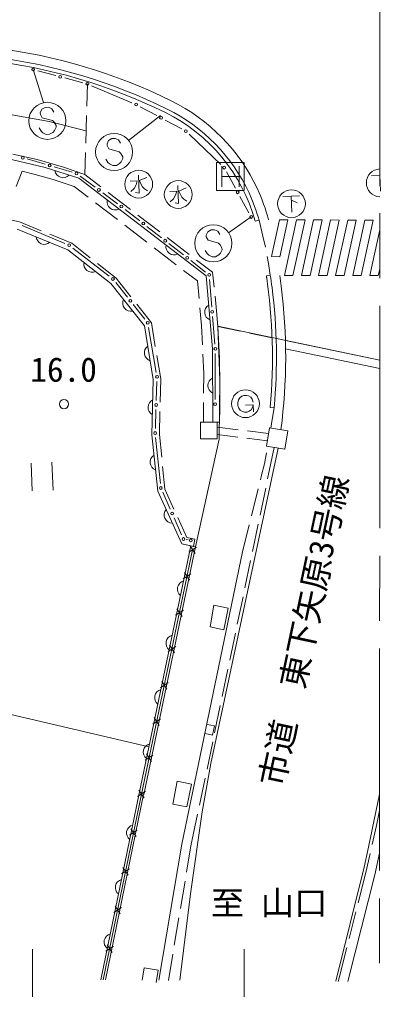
# Model space of a CAD drawing. Units: millimetres, scale not verified. Extents: x 40000 to 680000, y 20000 to 380000.
# Drawn here: x 544005 to 563496, y 231770 to 284163 of the extents above; entities that cross this region are included whole.
import ezdxf
from ezdxf.enums import TextEntityAlignment as Align

# ---------------------------------------------------------------- set-up
doc = ezdxf.new("R2010")
doc.units = ezdxf.units.MM
doc.header["$LTSCALE"] = 1000
doc.linetypes.add('CHAIN', pattern=[18.5, 12, -1.5, 3.5, -1.5])
for name, color, linetype, lineweight in [('M-BGD', 7, 'Continuous', 13), ('M-BGD-EXST', 7, 'Continuous', 13), ('M-BMK', 2, 'CHAIN', 13), ('M-BMK-OTRS', 5, 'Continuous', 13), ('M-BMK-ROW', 30, 'Continuous', 13), ('M-STR-HTXT', 7, 'Continuous', 13), ('M-STR-STRC', 7, 'Continuous', 13)]:
    doc.layers.add(name, color=color, linetype=linetype, lineweight=lineweight)
doc.styles.add('ＭＳ ゴシック', font='')
doc.styles.get('ＭＳ ゴシック').set_extended_font_data('MS Gothic')

msp = doc.modelspace()

# ---------------------------------------------------------------- linework, layer by layer
at = {"layer": 'M-BGD'}
for p, q in [((544991, 281389), (545969, 281130)), ((546452, 281002), (547430, 280742)), ((547639, 279481), (547672, 280678)), ((547902, 280581), (550074, 279662)), ((550524, 279447), (551427, 278965)), ((547584, 277482), (547625, 278981)), ((551868, 278730), (552770, 278248)), ((553171, 277958), (554874, 276330)), ((544955, 276596), (543642, 276894)), ((547538, 275785), (547571, 276982)), ((543571, 276603), (545402, 276166)), ((545398, 276341), (544429, 276625)), ((546388, 276183), (544955, 276596)), ((545402, 276166), (547206, 275585)), ((546847, 275917), (545878, 276201)), ((547544, 275779), (546388, 276183)), ((544155, 275963), (543835, 275144)), ((544847, 275794), (544155, 275963)), ((545833, 275515), (544847, 275794)), ((548096, 275101), (547288, 275698)), ((548406, 275118), (547544, 275779)), ((555175, 275938), (555663, 275045)), ((546960, 275138), (545833, 275515)), ((547708, 274565), (546960, 275138)), ((547206, 275585), (554090, 270311)), ((549306, 274208), (548498, 274804)), ((549994, 273902), (548803, 274814)), ((555903, 274606), (556392, 273713)), ((549295, 273349), (548104, 274261)), ((544008, 273227), (542237, 273613)), ((550495, 273290), (549705, 273905)), ((551582, 272686), (550391, 273598)), ((545187, 272746), (544008, 273227)), ((546463, 272065), (544158, 273025)), ((550883, 272133), (549692, 273045)), ((551680, 272366), (550889, 272982)), ((556940, 273317), (556730, 273262)), ((556938, 273316), (557150, 272450)), ((543889, 272843), (546625, 271728)), ((546625, 271728), (543889, 272843)), ((546828, 272077), (545650, 272558)), ((557150, 272450), (557277, 271855)), ((547832, 271289), (546828, 272077)), ((553170, 271469), (551979, 272382)), ((552864, 271443), (552074, 272059)), ((546625, 271728), (548944, 269908)), ((546625, 271728), (548944, 269908)), ((548855, 270297), (546892, 271816)), ((552471, 270916), (551280, 271829)), ((549229, 270193), (548225, 270980)), ((554049, 270520), (553259, 271136)), ((554429, 270505), (553566, 271165)), ((557371, 271364), (557441, 270989)), ((557441, 270989), (557545, 270351)), ((553615, 270040), (552867, 270612)), ((554429, 270505), (554511, 269712)), ((557545, 270351), (557332, 270319)), ((548944, 269908), (550750, 267607)), ((550750, 267607), (548944, 269908)), ((549836, 269156), (549208, 269948)), ((550024, 269180), (549229, 270193)), ((553703, 269090), (553615, 270040)), ((554392, 268618), (554267, 270117)), ((551128, 267774), (550333, 268786)), ((554563, 269215), (554645, 268422)), ((550774, 267972), (550146, 268764)), ((553839, 267641), (553750, 268592)), ((554645, 268422), (554709, 267588)), ((551339, 266506), (551128, 267774)), ((554558, 266621), (554433, 268120)), ((550750, 267607), (551231, 264717)), ((550750, 267607), (551231, 264717)), ((551389, 265103), (550971, 267529)), ((553886, 266592), (553839, 267641)), ((554709, 267588), (555931, 267326)), ((554709, 267588), (554797, 265851)), ((556420, 267221), (557643, 266959)), ((551632, 264745), (551421, 266013)), ((553954, 265044), (553908, 266093)), ((554562, 263633), (554577, 266122)), ((554797, 265851), (554827, 264385)), ((551231, 264717), (551159, 261724)), ((551159, 261724), (551231, 264717)), ((551389, 263591), (551423, 264607)), ((551602, 263492), (551632, 264745)), ((553948, 263979), (553954, 265044)), ((554827, 264385), (554821, 263185)), ((551340, 262076), (551373, 263092)), ((553938, 262413), (553945, 263479)), ((554821, 263185), (554802, 262406)), ((557747, 263189), (557533, 263209)), ((557645, 262549), (557747, 263189)), ((551560, 261740), (551590, 262992)), ((557574, 262089), (557645, 262549)), ((553785, 262414), (553780, 261512)), ((553785, 262414), (554685, 262409)), ((554685, 262409), (554680, 261508)), ((554684, 262141), (555818, 262001)), ((554685, 262409), (554802, 262406)), ((557496, 262101), (557340, 261113)), ((558484, 261945), (557496, 262101)), ((551159, 261724), (551467, 258694)), ((551614, 259105), (551357, 261578)), ((551684, 260518), (551560, 261740)), ((554680, 261508), (553780, 261512)), ((555786, 261602), (554681, 261738)), ((557386, 261405), (556282, 261541)), ((556314, 261940), (557449, 261800)), ((558328, 260957), (558484, 261945)), ((557340, 261113), (558328, 260957)), ((557401, 259344), (557757, 261048)), ((557228, 260154), (557347, 260760)), ((544633, 260198), (544696, 258699)), ((545820, 258746), (545757, 260245)), ((551858, 258800), (551734, 260021)), ((557078, 259549), (557228, 260154)), ((557014, 259297), (557078, 259549)), ((556992, 257386), (557299, 258854)), ((551467, 258694), (552762, 255840)), ((552149, 257707), (551741, 258628)), ((552347, 257723), (551858, 258800)), ((556526, 257358), (556892, 258812)), ((552760, 256329), (552352, 257250)), ((553042, 256190), (552554, 257267)), ((556037, 255418), (556404, 256873)), ((556583, 255428), (556890, 256897)), ((553263, 255735), (550465, 242355)), ((553513, 255683), (550715, 242303)), ((552762, 255840), (553398, 255707)), ((553010, 256074), (553107, 256057)), ((553042, 256190), (553480, 256099)), ((553490, 255316), (553216, 255735)), ((553513, 255683), (553263, 255735)), ((553397, 255703), (553479, 256095)), ((553353, 255525), (550593, 242329)), ((552770, 239624), (556037, 255418)), ((553562, 255662), (553144, 255389)), ((556174, 253471), (556481, 254939)), ((553262, 254227), (552844, 253954)), ((553190, 253881), (552916, 254300)), ((555765, 251513), (556072, 252981)), ((552852, 252267), (552434, 251993)), ((552780, 251921), (552506, 252339)), ((554292, 251354), (554500, 252530)), ((554500, 252530), (555279, 252368)), ((555279, 252368), (555036, 251199)), ((554292, 251354), (555036, 251199)), ((555356, 249555), (555663, 251023)), ((552442, 250307), (552024, 250033)), ((552370, 249961), (552096, 250379)), ((554947, 247597), (555254, 249066)), ((552032, 248346), (551614, 248073)), ((551960, 248000), (551686, 248419)), ((536717, 248227), (550992, 244882)), ((554538, 245640), (554845, 247108)), ((551622, 246386), (551204, 246112)), ((551550, 246040), (551276, 246458)), ((554525, 246012), (554135, 246093)), ((554434, 245511), (554525, 246012)), ((554434, 245511), (554031, 245595)), ((554129, 243682), (554436, 245150)), ((551212, 244426), (550794, 244152)), ((551140, 244080), (550866, 244498)), ((553720, 241724), (554027, 243193)), ((552293, 241789), (552527, 243020)), ((552527, 243020), (553298, 242860)), ((553298, 242860), (553042, 241633)), ((550465, 242355), (548402, 232295)), ((550588, 242330), (548530, 232294)), ((550710, 242305), (548657, 232293)), ((550797, 242468), (550379, 242192)), ((550802, 242465), (550384, 242192)), ((550726, 242121), (550450, 242539)), ((550730, 242119), (550456, 242538)), ((552293, 241789), (553042, 241633)), ((553262, 239531), (553618, 241235)), ((563445, 241437), (563278, 240633)), ((563278, 240633), (563041, 239607)), ((550368, 240379), (549951, 240103)), ((550297, 240032), (550022, 240450)), ((551536, 232274), (552770, 239624)), ((553025, 238120), (553262, 239531)), ((562929, 239120), (562692, 238094)), ((563445, 239132), (563177, 237972)), ((549940, 238290), (549522, 238015)), ((549869, 237943), (549593, 238361)), ((563177, 237972), (561743, 232287)), ((562692, 238094), (562281, 236463)), ((552693, 236147), (552942, 237626)), ((549511, 236201), (549094, 235926)), ((549440, 235855), (549165, 236272)), ((562158, 235978), (561792, 234524)), ((552362, 234175), (552610, 235654)), ((549083, 234112), (548666, 233837)), ((549012, 233766), (548737, 234183)), ((552042, 232270), (552279, 233682)), ((561669, 234039), (561258, 232408)), ((550636, 232280), (550741, 232945)), ((550741, 232945), (551492, 232818)), ((551387, 232153), (551492, 232818)), ((548219, 232306), (548217, 232296)), ((561258, 232408), (561209, 232208)), ((561743, 232287), (561723, 232204))]:
    msp.add_line(p, q, dxfattribs=at)
msp.add_lwpolyline([(554090, 270311), (554417, 266368), (554442, 262411)], dxfattribs=at)
for centre, radius in [((544749, 281453), 75), ((546210, 281066), 75), ((547672, 280678), 75), ((550304, 279565), 75), ((551647, 278848), 75), ((552991, 278130), 75), ((544190, 276695), 75), ((545638, 276271), 75), ((555055, 276158), 75), ((547087, 275847), 75), ((548297, 274953), 75), ((555783, 274826), 75), ((549507, 274059), 75), ((556512, 273494), 75), ((550692, 273136), 75), ((546694, 271969), 75), ((551877, 272213), 75), ((553062, 271289), 75), ((554246, 270366), 75), ((549053, 270144), 75), ((549991, 268960), 75), ((554412, 268369), 75), ((550929, 267776), 75), ((554579, 266372), 75), ((551431, 264856), 75), ((546411, 263389), 250), ((551381, 263341), 75), ((554561, 263383), 75), ((551332, 261826), 75), ((551640, 258857), 75), ((552251, 257479), 75), ((552861, 256101), 75), ((553256, 256030), 75)]:
    msp.add_circle(centre, radius, dxfattribs=at)
for centre, radius, start, end in [((530387, 313798), 32500, 347.3024, 347.3024), ((538936, 252860), 29285, 63.7659, 83.466), ((538936, 252860), 29500, 63.7659, 82.8071), ((547777, 270800), 9500, 24.8662, 63.7659), ((547777, 270800), 9285, 15.377, 63.7659), ((546364, 276061), 445, 188.1169, 316.1385), ((547777, 270800), 9500, 15.3565, 24.8662), ((549179, 274319), 445, 168.5348, 296.5563), ((545352, 272458), 445, 183.8103, 311.8318), ((552354, 271886), 445, 168.5348, 296.5563), ((547926, 270955), 445, 167.8589, 295.8804), ((528376, 265945), 29500, 7.2882, 8.5904), ((528376, 265945), 29285, 7.9309, 8.5904), ((528376, 265945), 29285, 354.6394, 8.5904), ((528376, 265945), 29500, 354.6394, 7.2882), ((550024, 268848), 445, 154.1175, 282.1391), ((554448, 268356), 445, 120.7251, 248.7466), ((551189, 266159), 445, 125.4364, 253.4579), ((554624, 264390), 445, 116.3595, 244.381), ((551390, 263213), 445, 114.6108, 242.6323), ((551505, 260251), 445, 121.7963, 249.8178), ((552264, 257409), 445, 140.3919, 268.4134), ((552976, 253410), 445, 104.1768, 232.1984), ((552362, 250473), 445, 104.1768, 232.1984), ((551748, 247537), 445, 104.1768, 232.1984), ((551134, 244601), 445, 104.1768, 232.1984), ((550228, 240225), 445, 104.3998, 232.4213), ((549625, 237286), 445, 104.3998, 232.4213), ((549022, 234347), 445, 104.3998, 232.4213)]:
    msp.add_arc(centre, radius, start, end, dxfattribs=at)
at = {"layer": 'M-BGD-EXST'}
for p, q in [((550426, 275754), (550467, 274780)), ((550882, 275623), (550476, 275456)), ((563010, 275728), (563460, 275747)), ((563460, 275747), (563496, 274885)), ((549989, 275435), (550363, 275451)), ((550298, 275223), (550193, 275031)), ((550363, 275451), (550298, 275223)), ((550476, 275456), (550640, 275125)), ((550640, 275125), (550757, 275017)), ((552555, 275194), (552596, 274220)), ((553011, 275063), (552605, 274896)), ((550193, 275031), (550012, 274873)), ((550467, 274780), (550278, 274809)), ((550757, 275017), (550911, 274911)), ((552118, 274875), (552492, 274891)), ((552427, 274663), (552322, 274471)), ((552492, 274891), (552427, 274663)), ((552605, 274896), (552769, 274565)), ((552769, 274565), (552886, 274457)), ((558221, 274599), (559121, 274637)), ((558671, 274618), (558707, 273756)), ((552322, 274471), (552141, 274313)), ((552596, 274220), (552407, 274249)), ((552886, 274457), (553040, 274351)), ((558680, 274393), (558986, 274256)), ((555822, 263616), (555791, 263465)), ((555892, 263732), (555822, 263616)), ((556002, 263812), (555892, 263732)), ((556112, 263854), (556002, 263812)), ((556262, 263860), (556112, 263854)), ((556376, 263827), (556262, 263860)), ((556492, 263757), (556376, 263827)), ((556571, 263648), (556492, 263757)), ((556615, 263499), (556571, 263648)), ((555791, 263465), (555797, 263315)), ((555797, 263315), (555841, 263167)), ((555841, 263167), (555921, 263057)), ((555921, 263057), (556036, 262987)), ((556209, 263332), (556621, 263350)), ((556411, 263003), (556520, 263083)), ((556520, 263083), (556590, 263198)), ((556590, 263198), (556621, 263350)), ((556621, 263350), (556637, 262975)), ((556036, 262987), (556150, 262954)), ((556150, 262954), (556300, 262961)), ((556300, 262961), (556411, 263003))]:
    msp.add_line(p, q, dxfattribs=at)
for centre in [(550446, 275267), (552575, 274707), (558688, 274206), (556206, 263407)]:
    msp.add_circle(centre, 750, dxfattribs=at)
msp.add_arc((563477, 275335), 750, 92.105, 267.8814, dxfattribs=at)
at = {"layer": 'M-BMK'}
msp.add_line((563451, 287193), (563444, 232393), dxfattribs=at)
at = {"layer": 'M-BMK-OTRS'}
for p, q in [((558363, 266828), (563448, 265764)), ((558373, 266366), (563448, 265304))]:
    msp.add_line(p, q, dxfattribs=at)
for points in [[(547606, 278154), (545608, 278646), (543510, 279025), (541056, 279278), (537534, 279461), (533574, 279573), (529035, 279604), (520197, 279554), (518274, 279525), (516105, 279451), (513045, 279292), (491910, 278068)], [(563449, 272793), (562913, 270327), (563373, 270325), (563449, 270673)], [(557968, 261014), (554343, 243979), (553864, 241370), (553229, 236950), (552657, 232275)], [(563445, 242326), (562843, 239463), (562612, 238383), (561075, 232226)]]:
    msp.add_lwpolyline(points, dxfattribs=at)
for points in [[(558039, 273341), (557607, 271351), (558067, 271349), (558499, 273339)], [(558960, 273338), (558309, 270341), (558769, 270339), (559420, 273336)], [(559881, 273334), (559230, 270338), (559690, 270337), (560341, 273333)], [(560801, 273331), (560150, 270335), (560611, 270334), (561262, 273330)], [(561722, 273328), (561071, 270333), (561531, 270331), (562182, 273327)], [(562643, 273325), (561992, 270330), (562452, 270328), (563103, 273323)]]:
    msp.add_lwpolyline(points, close=True, dxfattribs=at)
for centre, radius, start, end in [((538936, 252860), 30000, 63.7659, 83.0023), ((547777, 270800), 10000, 24.8662, 63.7659), ((547777, 270800), 10000, 14.7279, 24.8662), ((528376, 265945), 30000, 7.2882, 8.4281), ((528376, 265945), 30000, 352.451, 7.2882)]:
    msp.add_arc(centre, radius, start, end, dxfattribs=at)
at = {"layer": 'M-BMK-ROW'}
for p, q in [((546625, 271728), (543889, 272843)), ((548944, 269908), (546625, 271728)), ((550750, 267607), (548944, 269908)), ((551231, 264717), (550750, 267607)), ((554708, 267592), (563448, 265764)), ((554709, 267588), (554824, 264676)), ((551159, 261724), (551231, 264717)), ((554824, 264676), (554792, 261496)), ((551467, 258694), (551159, 261724)), ((554792, 261496), (553513, 255683)), ((552762, 255840), (551467, 258694)), ((553513, 255683), (552762, 255840))]:
    msp.add_line(p, q, dxfattribs=at)
at = {"layer": 'M-STR-HTXT'}
for p, q in [((544713, 233945), (544713, 225082)), ((556132, 233945), (556132, 225082))]:
    msp.add_line(p, q, dxfattribs=at)
at = {"layer": 'M-STR-STRC'}
for p, q in [((544749, 281453), (545311, 279677)), ((545215, 279309), (545132, 279123)), ((545393, 279407), (545215, 279309)), ((545575, 279415), (545393, 279407)), ((545760, 279332), (545575, 279415)), ((545858, 279154), (545760, 279332)), ((545132, 279123), (545136, 279033)), ((545136, 279033), (545234, 278855)), ((545234, 278855), (545787, 278696)), ((551616, 278975), (549900, 277622)), ((545174, 278124), (545075, 278302)), ((545787, 278696), (545881, 278609)), ((545881, 278609), (545980, 278431)), ((545983, 278340), (545900, 278155)), ((545980, 278431), (545983, 278340)), ((545268, 278037), (545174, 278124)), ((545454, 277954), (545268, 278037)), ((545635, 277962), (545454, 277954)), ((545813, 278060), (545635, 277962)), ((545900, 278155), (545813, 278060)), ((548994, 277726), (548816, 277628)), ((549175, 277734), (548994, 277726)), ((549361, 277651), (549175, 277734)), ((548816, 277628), (548732, 277442)), ((548732, 277442), (548736, 277352)), ((548736, 277352), (548835, 277174)), ((548835, 277174), (549387, 277015)), ((549459, 277473), (549361, 277651)), ((549387, 277015), (549482, 276928)), ((549482, 276928), (549580, 276750)), ((549584, 276659), (549501, 276474)), ((549580, 276750), (549584, 276659)), ((548774, 276443), (548676, 276621)), ((548869, 276356), (548774, 276443)), ((549054, 276273), (548869, 276356)), ((549236, 276281), (549054, 276273)), ((549414, 276379), (549236, 276281)), ((549501, 276474), (549414, 276379)), ((554640, 274928), (554640, 276428)), ((554640, 276428), (556140, 276428)), ((554921, 276241), (554921, 275116)), ((555859, 276241), (555859, 275116)), ((556140, 276428), (556140, 274928)), ((554921, 275678), (555859, 275678)), ((556140, 274928), (554640, 274928)), ((556512, 273494), (555292, 272644)), ((554172, 272697), (554089, 272512)), ((554089, 272512), (554092, 272421)), ((554350, 272796), (554172, 272697)), ((554531, 272803), (554350, 272796)), ((554717, 272720), (554531, 272803)), ((554815, 272542), (554717, 272720)), ((554092, 272421), (554191, 272243)), ((554191, 272243), (554743, 272084)), ((554743, 272084), (554838, 271997)), ((554838, 271997), (554937, 271819)), ((554130, 271513), (554032, 271690)), ((554225, 271426), (554130, 271513)), ((554411, 271342), (554225, 271426)), ((554770, 271448), (554592, 271350)), ((554857, 271543), (554770, 271448)), ((554940, 271728), (554857, 271543)), ((554937, 271819), (554940, 271728)), ((554592, 271350), (554411, 271342))]:
    msp.add_line(p, q, dxfattribs=at)
for centre in [(545514, 278685), (549115, 277003), (554471, 272073)]:
    msp.add_circle(centre, 1000, dxfattribs=at)

# ---------------------------------------------------------------- texts
at = {"layer": 'M-BGD', "style": 'ＭＳ ゴシック'}
for s, p in [('16.0', (544594, 264199)), ('至 山口', (554328, 235396))]:
    msp.add_text(s, height=1320, dxfattribs=at).set_placement(p, align=Align.BOTTOM_LEFT)
msp.add_text('市道\u3000東下矢原3号線', height=1320, rotation=77.989, dxfattribs=at).set_placement((559364, 251163), align=Align.MIDDLE_CENTER)

doc.saveas('drawing.dxf')
